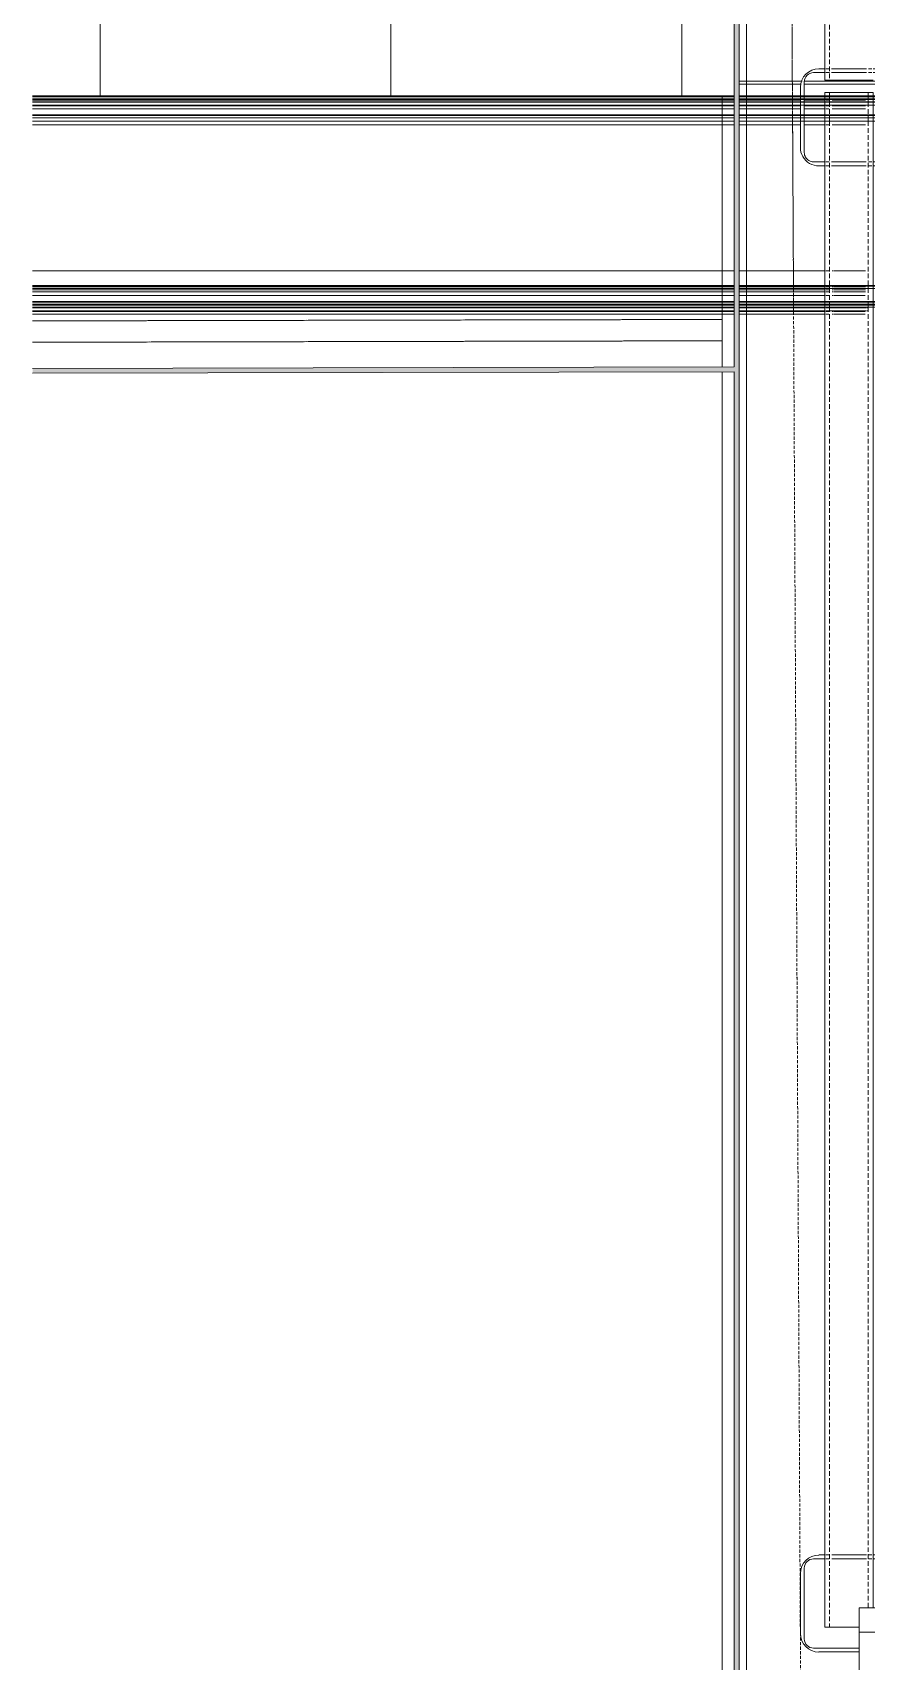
# Model space of a CAD drawing. Header units: centimetres. Extents: x -1906 to 5208, y -261 to 2955.
# Drawn here: x 1038.2 to 1124.2, y 1076 to 1243.9 of the extents above; entities that cross this region are included whole.
import ezdxf

# ---------------------------------------------------------------- set-up
doc = ezdxf.new("R2010")
doc.units = ezdxf.units.CM
for name, pattern in [('_Overhead', [0.47625, 0.3175, -0.15875]), ('_Overhead_2_', [0.47625, 0.3175, -0.15875]), ('Hidden', [0.714375, 0.47625, -0.238125])]:
    doc.linetypes.add(name, pattern=pattern)
for name, color, linetype, lineweight in [('A-CLNG', 7, 'Continuous', 18), ('A-CLNG-PATT', 7, 'Continuous', 18), ('A-FLOR', 7, 'Continuous', 18), ('A-FLOR-HRAL', 7, 'Continuous', 9), ('A-WALL', 7, 'Continuous', 18), ('A-WALL-PATT', 7, 'Continuous', 50), ('S-BEAM', 7, 'Continuous', 18), ('S-COLS', 7, 'Continuous', 18)]:
    doc.layers.add(name, color=color, linetype=linetype, lineweight=lineweight)

# ---------------------------------------------------------------- blocks, each defined once
blk = doc.blocks.new('Costanera Perfil Z - Parametrizado - h_22cm-1726930-Planta Bodega almacenamiento insumos')
at = {"layer": 'S-BEAM', "color": 254, "lineweight": 9, "true_color": 0xcccccc}
for p, q in [((-10.75, -1845.99), (-10.75, -1918.36)), ((-10.75, -1845.99), (-10.75, -1918.36)), ((-10.45, -1845.99), (-10.45, -1918.36)), ((-10.45, -1845.99), (-10.45, -1918.36)), ((-8.8, -1845.99), (-8.8, -1918.37)), ((-8.8, -1845.99), (-8.8, -1918.37)), ((8.8, -1845.99), (8.8, -1918.38)), ((8.8, -1845.99), (8.8, -1918.38)), ((10.45, -1845.99), (10.45, -1918.38)), ((10.45, -1845.99), (10.45, -1918.38)), ((10.75, -1918.38), (10.75, -1845.99)), ((10.75, -1845.99), (10.75, -1918.38)), ((-10.75, -1918.86), (-10.75, -1968.47)), ((-10.75, -1918.86), (-10.75, -1968.47)), ((-10.45, -1918.86), (-10.45, -1968.47)), ((-10.45, -1918.86), (-10.45, -1968.47)), ((-8.8, -1918.86), (-8.8, -1968.47)), ((-8.8, -1918.86), (-8.8, -1968.47)), ((8.8, -1918.86), (8.8, -1968.47)), ((8.8, -1918.86), (8.8, -1968.47)), ((10.45, -1918.86), (10.45, -1968.47)), ((10.45, -1918.86), (10.45, -1968.47)), ((10.75, -1968.47), (10.75, -1918.86)), ((10.75, -1918.86), (10.75, -1968.47))]:
    blk.add_line(p, q, dxfattribs=at)
blk = doc.blocks.new('Costanera Perfil Z - Parametrizado - h_22cm-1726995-Planta Bodega almacenamiento insumos')
at = {"layer": 'S-BEAM', "color": 254, "lineweight": 9, "true_color": 0xcccccc}
for p, q in [((-10.75, -1848.35), (-10.75, -1920.72)), ((-10.75, -1848.35), (-10.75, -1920.72)), ((-10.45, -1848.35), (-10.45, -1920.72)), ((-10.45, -1848.35), (-10.45, -1920.72)), ((-8.8, -1848.35), (-8.8, -1920.73)), ((-8.8, -1848.35), (-8.8, -1920.73)), ((8.8, -1848.35), (8.8, -1920.74)), ((8.8, -1848.35), (8.8, -1920.74)), ((10.45, -1848.35), (10.45, -1920.74)), ((10.45, -1848.35), (10.45, -1920.74)), ((10.75, -1920.74), (10.75, -1848.35)), ((10.75, -1848.35), (10.75, -1920.74)), ((-10.75, -1921.22), (-10.75, -1969.59)), ((-10.75, -1921.22), (-10.75, -1969.59)), ((-10.45, -1921.22), (-10.45, -1969.59)), ((-10.45, -1921.22), (-10.45, -1969.59)), ((-8.8, -1921.22), (-8.8, -1970.83)), ((-8.8, -1921.22), (-8.8, -1970.83)), ((8.8, -1921.22), (8.8, -1970.83)), ((8.8, -1921.22), (8.8, -1970.83)), ((10.45, -1921.22), (10.45, -1970.83)), ((10.45, -1921.22), (10.45, -1970.83)), ((10.75, -1970.83), (10.75, -1921.22)), ((10.75, -1921.22), (10.75, -1970.83))]:
    blk.add_line(p, q, dxfattribs=at)
blk = doc.blocks.new('Costanera Perfil Z - Parametrizado - h_22cm-V79-Planta Bodega almacenamiento insumos')
at = {"layer": 'S-BEAM', "color": 254, "lineweight": 9, "true_color": 0xcccccc}
for p, q in [((-10.75, -1845.99), (-10.75, -1918.36)), ((-10.75, -1845.99), (-10.75, -1918.36)), ((-10.45, -1845.99), (-10.45, -1918.36)), ((-10.45, -1845.99), (-10.45, -1918.36)), ((-8.8, -1845.99), (-8.8, -1918.37)), ((-8.8, -1845.99), (-8.8, -1918.37)), ((8.8, -1845.99), (8.8, -1918.38)), ((8.8, -1845.99), (8.8, -1918.38)), ((10.45, -1845.99), (10.45, -1918.38)), ((10.45, -1845.99), (10.45, -1918.38)), ((10.75, -1918.38), (10.75, -1845.99)), ((10.75, -1845.99), (10.75, -1918.38)), ((-10.75, -1918.86), (-10.75, -1967.23)), ((-10.75, -1918.86), (-10.75, -1967.23)), ((-10.45, -1918.86), (-10.45, -1967.23)), ((-10.45, -1918.86), (-10.45, -1967.23)), ((-8.8, -1918.86), (-8.8, -1967.23)), ((-8.8, -1918.86), (-8.8, -1967.23)), ((8.8, -1918.86), (8.8, -1968.47)), ((8.8, -1918.86), (8.8, -1968.47)), ((10.45, -1918.86), (10.45, -1968.47)), ((10.45, -1918.86), (10.45, -1968.47)), ((10.75, -1968.47), (10.75, -1918.86)), ((10.75, -1918.86), (10.75, -1968.47))]:
    blk.add_line(p, q, dxfattribs=at)
blk = doc.blocks.new('Costanera Perfil Z - Parametrizado - h_22cm-1726854-Planta Bodega almacenamiento insumos')
at = {"layer": 'S-BEAM', "color": 254, "lineweight": 9, "true_color": 0xcccccc}
for p, q in [((-10.75, -1847.87), (-10.75, -1920.25)), ((-10.75, -1847.87), (-10.75, -1920.25)), ((-10.45, -1847.87), (-10.45, -1920.25)), ((-10.45, -1847.87), (-10.45, -1920.25)), ((-8.8, -1847.87), (-8.8, -1920.25)), ((-8.8, -1847.87), (-8.8, -1920.25)), ((8.8, -1847.87), (8.8, -1920.27)), ((8.8, -1847.87), (8.8, -1920.27)), ((10.45, -1847.87), (10.45, -1920.27)), ((10.45, -1847.87), (10.45, -1920.27)), ((10.75, -1920.27), (10.75, -1847.87)), ((10.75, -1847.87), (10.75, -1920.27)), ((-10.75, -1920.75), (-10.75, -1926.37)), ((-10.75, -1920.75), (-10.75, -1926.37)), ((-10.45, -1920.75), (-10.45, -1926.37)), ((-10.45, -1920.75), (-10.45, -1926.37)), ((-8.8, -1920.75), (-8.8, -1926.36)), ((-8.8, -1920.75), (-8.8, -1926.36)), ((8.8, -1920.75), (8.8, -1926.27)), ((8.8, -1920.75), (8.8, -1926.27)), ((10.45, -1920.75), (10.45, -1926.26)), ((10.45, -1920.75), (10.45, -1926.26)), ((10.75, -1926.26), (10.75, -1920.75)), ((10.75, -1920.75), (10.75, -1926.26)), ((-10.75, -1926.37), (-10.75, -1929.58)), ((-10.75, -1926.37), (-10.75, -1929.58)), ((-10.45, -1926.37), (-10.45, -1929.58)), ((-10.45, -1926.37), (-10.45, -1929.58)), ((-8.8, -1926.36), (-8.8, -1929.58)), ((-8.8, -1926.36), (-8.8, -1929.58)), ((8.8, -1926.27), (8.8, -1970.36)), ((8.8, -1926.27), (8.8, -1970.36)), ((10.45, -1926.26), (10.45, -1970.36)), ((10.45, -1926.26), (10.45, -1929.58)), ((10.75, -1970.36), (10.75, -1926.26)), ((10.75, -1926.26), (10.75, -1929.58)), ((-10.75, -1929.71), (-10.75, -1929.84)), ((-10.75, -1929.71), (-10.75, -1929.84)), ((-10.45, -1929.71), (-10.45, -1929.84)), ((-10.45, -1929.71), (-10.45, -1929.84)), ((-8.8, -1929.71), (-8.8, -1929.84)), ((-8.8, -1929.71), (-8.8, -1929.84)), ((10.45, -1929.71), (10.45, -1929.86)), ((10.75, -1929.71), (10.75, -1929.86)), ((-10.75, -1929.86), (-10.75, -1930.03)), ((-10.75, -1929.86), (-10.75, -1930.03)), ((-10.75, -1930.06), (-10.75, -1930.25)), ((-10.75, -1930.29), (-10.75, -1930.5)), ((-10.75, -1930.36), (-10.75, -1930.5)), ((-10.75, -1930.53), (-10.75, -1933.84)), ((-10.75, -1930.56), (-10.75, -1930.75)), ((-10.75, -1930.79), (-10.75, -1931)), ((-10.75, -1931.03), (-10.75, -1933.34)), ((-10.45, -1929.86), (-10.45, -1930.03)), ((-10.45, -1929.86), (-10.45, -1930.03)), ((-10.45, -1930.06), (-10.45, -1930.25)), ((-10.45, -1930.29), (-10.45, -1930.5)), ((-10.45, -1930.36), (-10.45, -1930.5)), ((-10.45, -1930.53), (-10.45, -1933.84)), ((-10.45, -1930.56), (-10.45, -1930.75)), ((-10.45, -1930.79), (-10.45, -1931)), ((-10.45, -1931.03), (-10.45, -1933.34)), ((-8.8, -1929.86), (-8.8, -1930.03)), ((-8.8, -1929.86), (-8.8, -1930.03)), ((-8.8, -1930.36), (-8.8, -1930.5)), ((-8.8, -1930.36), (-8.8, -1930.5)), ((-8.8, -1930.56), (-8.8, -1930.76)), ((-8.8, -1930.56), (-8.8, -1930.76)), ((-8.8, -1930.79), (-8.8, -1931)), ((-8.8, -1930.79), (-8.8, -1931)), ((-8.8, -1931.03), (-8.8, -1933.34)), ((-8.8, -1931.03), (-8.8, -1933.34)), ((10.45, -1929.86), (10.45, -1930.05)), ((10.45, -1930.06), (10.45, -1930.28)), ((10.45, -1930.29), (10.45, -1930.53)), ((10.45, -1930.53), (10.45, -1933.87)), ((10.75, -1929.86), (10.75, -1930.05)), ((10.75, -1930.06), (10.75, -1930.28)), ((10.75, -1930.29), (10.75, -1930.53)), ((10.75, -1930.53), (10.75, -1933.88)), ((-10.75, -1933.37), (-10.75, -1933.57)), ((-10.75, -1933.63), (-10.75, -1933.77)), ((-10.75, -1933.88), (-10.75, -1934.07)), ((-10.45, -1933.37), (-10.45, -1933.57)), ((-10.45, -1933.63), (-10.45, -1933.77)), ((-10.45, -1933.88), (-10.45, -1934.07)), ((-8.8, -1933.37), (-8.8, -1933.57)), ((-8.8, -1933.37), (-8.8, -1933.57)), ((-8.8, -1933.63), (-8.8, -1933.78)), ((-8.8, -1933.63), (-8.8, -1933.78)), ((10.45, -1933.88), (10.45, -1934.1)), ((10.75, -1933.88), (10.75, -1934.1))]:
    blk.add_line(p, q, dxfattribs=at)
blk = doc.blocks.new('Costanera Perfil Z - Parametrizado - h_22cm-1726761-Planta Bodega almacenamiento insumos')
at = {"layer": 'S-BEAM', "color": 254, "lineweight": 9, "true_color": 0xcccccc}
for p, q in [((-10.75, -1846.93), (-10.75, -1919.31)), ((-10.75, -1846.93), (-10.75, -1919.31)), ((-10.45, -1846.93), (-10.45, -1919.31)), ((-10.45, -1846.93), (-10.45, -1919.31)), ((-8.8, -1846.93), (-8.8, -1919.31)), ((-8.8, -1846.93), (-8.8, -1919.31)), ((8.8, -1846.93), (8.8, -1919.32)), ((8.8, -1846.93), (8.8, -1919.32)), ((10.45, -1846.93), (10.45, -1919.32)), ((10.45, -1846.93), (10.45, -1919.32)), ((10.75, -1919.32), (10.75, -1846.93)), ((10.75, -1846.93), (10.75, -1919.32)), ((-10.75, -1919.8), (-10.75, -1925.43)), ((-10.75, -1919.8), (-10.75, -1925.43)), ((-10.45, -1919.8), (-10.45, -1925.43)), ((-10.45, -1919.8), (-10.45, -1925.43)), ((-8.8, -1919.8), (-8.8, -1925.42)), ((-8.8, -1919.8), (-8.8, -1925.42)), ((8.8, -1919.8), (8.8, -1925.33)), ((8.8, -1919.8), (8.8, -1925.33)), ((10.45, -1919.8), (10.45, -1925.32)), ((10.45, -1919.8), (10.45, -1925.32)), ((10.75, -1925.32), (10.75, -1919.8)), ((10.75, -1919.8), (10.75, -1925.32)), ((-10.75, -1925.43), (-10.75, -1928.64)), ((-10.75, -1925.43), (-10.75, -1928.64)), ((-10.45, -1925.43), (-10.45, -1928.64)), ((-10.45, -1925.43), (-10.45, -1928.64)), ((-8.8, -1925.42), (-8.8, -1928.64)), ((-8.8, -1925.42), (-8.8, -1928.64)), ((8.8, -1925.33), (8.8, -1926.14)), ((8.8, -1925.33), (8.8, -1926.14)), ((10.45, -1925.32), (10.45, -1926.14)), ((10.45, -1925.32), (10.45, -1926.14)), ((10.75, -1926.14), (10.75, -1925.32)), ((10.75, -1925.32), (10.75, -1926.14)), ((8.8, -1926.54), (8.8, -1928.64)), ((8.8, -1926.54), (8.8, -1928.64)), ((10.45, -1926.54), (10.45, -1928.64)), ((10.45, -1926.54), (10.45, -1928.64)), ((10.75, -1928.64), (10.75, -1926.54)), ((10.75, -1926.54), (10.75, -1928.64)), ((-10.75, -1928.76), (-10.75, -1928.89)), ((-10.75, -1928.76), (-10.75, -1928.89)), ((-10.75, -1928.92), (-10.75, -1929.08)), ((-10.75, -1928.92), (-10.75, -1929.08)), ((-10.75, -1929.42), (-10.75, -1929.55)), ((-10.75, -1929.42), (-10.75, -1929.55)), ((-10.75, -1929.61), (-10.75, -1929.81)), ((-10.75, -1929.61), (-10.75, -1929.81)), ((-10.45, -1928.76), (-10.45, -1928.89)), ((-10.45, -1928.76), (-10.45, -1928.89)), ((-10.45, -1928.92), (-10.45, -1929.08)), ((-10.45, -1928.92), (-10.45, -1929.08)), ((-10.45, -1929.42), (-10.45, -1929.55)), ((-10.45, -1929.42), (-10.45, -1929.55)), ((-10.45, -1929.61), (-10.45, -1929.81)), ((-10.45, -1929.61), (-10.45, -1929.81)), ((-8.8, -1928.76), (-8.8, -1928.9)), ((-8.8, -1928.76), (-8.8, -1928.9)), ((-8.8, -1928.92), (-8.8, -1929.09)), ((-8.8, -1928.92), (-8.8, -1929.09)), ((-8.8, -1929.42), (-8.8, -1929.55)), ((-8.8, -1929.42), (-8.8, -1929.55)), ((-8.8, -1929.61), (-8.8, -1929.81)), ((-8.8, -1929.61), (-8.8, -1929.81)), ((8.8, -1928.76), (8.8, -1928.91)), ((8.8, -1928.76), (8.8, -1928.91)), ((8.8, -1928.92), (8.8, -1929.11)), ((8.8, -1928.92), (8.8, -1929.11)), ((8.8, -1929.42), (8.8, -1929.58)), ((8.8, -1929.42), (8.8, -1929.58)), ((8.8, -1929.61), (8.8, -1929.84)), ((8.8, -1929.61), (8.8, -1929.84)), ((10.45, -1928.76), (10.45, -1928.91)), ((10.45, -1928.76), (10.45, -1928.91)), ((10.45, -1928.92), (10.45, -1929.11)), ((10.45, -1928.92), (10.45, -1929.11)), ((10.45, -1929.42), (10.45, -1929.58)), ((10.45, -1929.42), (10.45, -1929.58)), ((10.45, -1929.61), (10.45, -1929.84)), ((10.45, -1929.61), (10.45, -1929.84)), ((10.75, -1928.91), (10.75, -1928.76)), ((10.75, -1928.76), (10.75, -1928.91)), ((10.75, -1929.11), (10.75, -1928.92)), ((10.75, -1928.92), (10.75, -1929.11)), ((10.75, -1929.59), (10.75, -1929.42)), ((10.75, -1929.42), (10.75, -1929.59)), ((10.75, -1929.84), (10.75, -1929.61)), ((10.75, -1929.61), (10.75, -1929.84)), ((-10.75, -1929.84), (-10.75, -1930.05)), ((-10.75, -1929.84), (-10.75, -1930.05)), ((-10.75, -1930.09), (-10.75, -1932.4)), ((-10.75, -1930.09), (-10.75, -1932.4)), ((-10.45, -1929.84), (-10.45, -1930.05)), ((-10.45, -1929.84), (-10.45, -1930.05)), ((-10.45, -1930.09), (-10.45, -1932.4)), ((-10.45, -1930.09), (-10.45, -1932.4)), ((-8.8, -1929.84), (-8.8, -1930.06)), ((-8.8, -1929.84), (-8.8, -1930.06)), ((-8.8, -1930.09), (-8.8, -1932.4)), ((-8.8, -1930.09), (-8.8, -1932.4)), ((8.8, -1929.84), (8.8, -1930.08)), ((8.8, -1929.84), (8.8, -1930.08)), ((8.8, -1930.09), (8.8, -1932.43)), ((8.8, -1930.09), (8.8, -1932.43)), ((10.45, -1929.84), (10.45, -1930.09)), ((10.45, -1929.84), (10.45, -1930.09)), ((10.45, -1930.09), (10.45, -1932.43)), ((10.45, -1930.09), (10.45, -1932.43)), ((10.75, -1930.09), (10.75, -1929.84)), ((10.75, -1929.84), (10.75, -1930.09)), ((10.75, -1932.43), (10.75, -1930.09)), ((10.75, -1930.09), (10.75, -1932.43)), ((-10.75, -1932.43), (-10.75, -1932.63)), ((-10.75, -1932.43), (-10.75, -1932.63)), ((-10.75, -1932.69), (-10.75, -1932.83)), ((-10.75, -1932.69), (-10.75, -1932.83)), ((-10.45, -1932.43), (-10.45, -1932.63)), ((-10.45, -1932.43), (-10.45, -1932.63)), ((-10.45, -1932.69), (-10.45, -1932.83)), ((-10.45, -1932.69), (-10.45, -1932.83)), ((-8.8, -1932.43), (-8.8, -1932.63)), ((-8.8, -1932.43), (-8.8, -1932.63)), ((-8.8, -1932.69), (-8.8, -1932.83)), ((-8.8, -1932.69), (-8.8, -1932.83)), ((8.8, -1932.43), (8.8, -1932.66)), ((8.8, -1932.43), (8.8, -1932.66)), ((8.8, -1932.69), (8.8, -1932.85)), ((8.8, -1932.69), (8.8, -1932.85)), ((10.45, -1932.43), (10.45, -1932.66)), ((10.45, -1932.43), (10.45, -1932.66)), ((10.45, -1932.69), (10.45, -1932.86)), ((10.45, -1932.69), (10.45, -1932.86)), ((10.75, -1932.66), (10.75, -1932.43)), ((10.75, -1932.43), (10.75, -1932.66)), ((10.75, -1932.86), (10.75, -1932.69)), ((10.75, -1932.69), (10.75, -1932.86))]:
    blk.add_line(p, q, dxfattribs=at)
blk = doc.blocks.new('Costanera Perfil Z - Parametrizado - h_22cm-1726649-Planta Bodega almacenamiento insumos')
at = {"layer": 'S-BEAM', "color": 254, "lineweight": 9, "true_color": 0xcccccc}
for p, q in [((-10.75, -1846.77), (-10.75, -1919.15)), ((-10.75, -1846.77), (-10.75, -1919.15)), ((-10.45, -1846.77), (-10.45, -1919.15)), ((-10.45, -1846.77), (-10.45, -1919.15)), ((-8.8, -1846.77), (-8.8, -1919.15)), ((-8.8, -1846.77), (-8.8, -1919.15)), ((8.8, -1846.77), (8.8, -1919.17)), ((8.8, -1846.77), (8.8, -1919.17)), ((-10.75, -1919.65), (-10.75, -1925.26)), ((-10.75, -1919.65), (-10.75, -1925.26)), ((-10.45, -1919.65), (-10.45, -1925.26)), ((-10.45, -1919.65), (-10.45, -1925.26)), ((-8.8, -1919.65), (-8.8, -1925.25)), ((-8.8, -1919.65), (-8.8, -1925.25)), ((8.8, -1919.65), (8.8, -1925.16)), ((8.8, -1919.65), (8.8, -1925.16)), ((10.45, -1919.65), (10.45, -1925.15)), ((10.45, -1919.65), (10.45, -1925.15)), ((10.75, -1925.15), (10.75, -1919.65)), ((10.75, -1919.65), (10.75, -1925.15)), ((-10.75, -1925.26), (-10.75, -1928.48)), ((-10.75, -1925.26), (-10.75, -1928.48)), ((-10.45, -1925.26), (-10.45, -1928.48)), ((-10.45, -1925.26), (-10.45, -1928.48)), ((-8.8, -1925.25), (-8.8, -1928.48)), ((-8.8, -1925.25), (-8.8, -1928.48)), ((8.8, -1925.16), (8.8, -1925.98)), ((8.8, -1925.16), (8.8, -1925.98)), ((8.8, -1926.38), (8.8, -1928.48)), ((8.8, -1926.38), (8.8, -1928.48)), ((10.45, -1925.15), (10.45, -1926.06)), ((10.45, -1925.15), (10.45, -1926.06)), ((10.45, -1926.37), (10.45, -1935.59)), ((10.45, -1926.37), (10.45, -1935.59)), ((10.75, -1926.14), (10.75, -1925.15)), ((10.75, -1925.15), (10.75, -1926.14)), ((10.75, -1935.57), (10.75, -1926.39)), ((10.75, -1926.39), (10.75, -1935.57)), ((-10.75, -1928.61), (-10.75, -1928.74)), ((-10.75, -1928.61), (-10.75, -1928.74)), ((-10.75, -1928.76), (-10.75, -1928.93)), ((-10.75, -1928.76), (-10.75, -1928.93)), ((-10.75, -1929.26), (-10.75, -1929.4)), ((-10.75, -1929.26), (-10.75, -1929.4)), ((-10.75, -1929.46), (-10.75, -1929.66)), ((-10.75, -1929.46), (-10.75, -1929.66)), ((-10.75, -1929.69), (-10.75, -1929.9)), ((-10.75, -1929.69), (-10.75, -1929.9)), ((-10.45, -1928.61), (-10.45, -1928.74)), ((-10.45, -1928.61), (-10.45, -1928.74)), ((-10.45, -1928.76), (-10.45, -1928.93)), ((-10.45, -1928.76), (-10.45, -1928.93)), ((-10.45, -1929.26), (-10.45, -1929.4)), ((-10.45, -1929.26), (-10.45, -1929.4)), ((-10.45, -1929.46), (-10.45, -1929.66)), ((-10.45, -1929.46), (-10.45, -1929.66)), ((-10.45, -1929.69), (-10.45, -1929.9)), ((-10.45, -1929.69), (-10.45, -1929.9)), ((-8.8, -1928.61), (-8.8, -1928.74)), ((-8.8, -1928.61), (-8.8, -1928.74)), ((-8.8, -1928.76), (-8.8, -1928.93)), ((-8.8, -1928.76), (-8.8, -1928.93)), ((-8.8, -1929.26), (-8.8, -1929.4)), ((-8.8, -1929.26), (-8.8, -1929.4)), ((-8.8, -1929.46), (-8.8, -1929.66)), ((-8.8, -1929.46), (-8.8, -1929.66)), ((-8.8, -1929.69), (-8.8, -1929.9)), ((-8.8, -1929.69), (-8.8, -1929.9)), ((8.8, -1928.61), (8.8, -1928.76)), ((8.8, -1928.61), (8.8, -1928.76)), ((8.8, -1928.76), (8.8, -1928.95)), ((8.8, -1928.76), (8.8, -1928.95)), ((8.8, -1929.26), (8.8, -1929.43)), ((8.8, -1929.26), (8.8, -1929.43)), ((8.8, -1929.46), (8.8, -1929.69)), ((8.8, -1929.46), (8.8, -1929.69)), ((8.8, -1929.69), (8.8, -1929.93)), ((8.8, -1929.69), (8.8, -1929.93)), ((-10.75, -1929.93), (-10.75, -1932.24)), ((-10.75, -1929.93), (-10.75, -1932.24)), ((-10.45, -1929.93), (-10.45, -1932.24)), ((-10.45, -1929.93), (-10.45, -1932.24)), ((-8.8, -1929.93), (-8.8, -1932.25)), ((-8.8, -1929.93), (-8.8, -1932.25)), ((8.8, -1929.93), (8.8, -1932.27)), ((8.8, -1929.93), (8.8, -1932.27)), ((-10.75, -1932.27), (-10.75, -1932.47)), ((-10.75, -1932.27), (-10.75, -1932.47)), ((-10.75, -1932.53), (-10.75, -1932.68)), ((-10.75, -1932.53), (-10.75, -1932.68)), ((-10.45, -1932.27), (-10.45, -1932.47)), ((-10.45, -1932.27), (-10.45, -1932.47)), ((-10.45, -1932.53), (-10.45, -1932.68)), ((-10.45, -1932.53), (-10.45, -1932.68)), ((-8.8, -1932.27), (-8.8, -1932.48)), ((-8.8, -1932.27), (-8.8, -1932.48)), ((-8.8, -1932.53), (-8.8, -1932.68)), ((-8.8, -1932.53), (-8.8, -1932.68)), ((8.8, -1932.27), (8.8, -1932.5)), ((8.8, -1932.27), (8.8, -1932.5)), ((8.8, -1932.53), (8.8, -1932.7)), ((8.8, -1932.53), (8.8, -1932.7))]:
    blk.add_line(p, q, dxfattribs=at)
blk = doc.blocks.new('PQ_RVR_EST-01_ZZ_ZZ_MO_T_A_rvt-2-Planta Bodega almacenamiento insumos')
at = {"layer": 'A-FLOR', "color": 254, "linetype": '_Overhead', "lineweight": 9, "true_color": 0xd4d4d4}
for p, q in [((-4981.45, 1214.35), (-5052.58, 1214.2)), ((-5052.58, 1214.2), (-4981.45, 1214.35))]:
    blk.add_line(p, q, dxfattribs=at)
at = {"layer": 'S-BEAM', "color": 254, "lineweight": 9, "true_color": 0xcccccc, "rotation": 89.99999999999964}
for name, p in [('Costanera Perfil Z - Parametrizado - h_22cm-1726649-Planta Bodega almacenamiento insumos', (-6899.35, 1228.16)), ('Costanera Perfil Z - Parametrizado - h_22cm-1726930-Planta Bodega almacenamiento insumos', (-6898.56, 1226.66)), ('Costanera Perfil Z - Parametrizado - h_22cm-1726995-Planta Bodega almacenamiento insumos', (-6900.92, 1226.57)), ('Costanera Perfil Z - Parametrizado - h_22cm-V79-Planta Bodega almacenamiento insumos', (-6898.56, 1226.35)), ('Costanera Perfil Z - Parametrizado - h_22cm-1726854-Planta Bodega almacenamiento insumos', (-6900.45, 1225.99)), ('Costanera Perfil Z - Parametrizado - h_22cm-1726761-Planta Bodega almacenamiento insumos', (-6899.51, 1225.63))]:
    blk.add_blockref(name, p, dxfattribs=at)
blk = doc.blocks.new('HSS Rectangular-Column - 100 x 100 mm-V104-Planta Bodega almacenamiento insumos')
at = {"layer": 'S-COLS', "color": 253, "lineweight": 9, "true_color": 0xaaaaaa}
for p, q in [((-4.6, 3.65), (-4.6, -3.65)), ((-2.5, 4.6), (-3.65, 4.6)), ((-3.1, 5), (-2.5, 5)), ((-2.37, 5), (-2.22, 5)), ((-2.22, 4.6), (-2.37, 4.6)), ((-2.21, 5), (-2.03, 5)), ((-2.03, 4.6), (-2.21, 4.6)), ((-1.78, 5), (1.55, 5)), ((1.55, 4.6), (-1.78, 4.6)), ((1.56, 5), (1.8, 5)), ((1.8, 4.6), (1.56, 4.6)), ((2.03, 5), (2.22, 5)), ((2.22, 4.6), (2.03, 4.6)), ((2.23, 5), (2.37, 5)), ((2.37, 4.6), (2.23, 4.6)), ((2.5, 5), (3.09, 5)), ((3.65, 4.6), (2.5, 4.6)), ((4.6, 2.58), (4.6, 3.65)), ((-5, -3.1), (-5, 3.09)), ((4.6, 2.3), (4.6, 2.45)), ((4.6, 2.1), (4.6, 2.3)), ((4.6, -0.46), (4.6, 1.87)), ((5, 3.09), (5, 2.59)), ((5, 2.46), (5, 2.31)), ((5, 2.31), (5, 2.11)), ((5, 1.88), (5, -0.46)), ((-3.65, -4.6), (1.05, -4.6)), ((1.05, -5), (-3.1, -5))]:
    blk.add_line(p, q, dxfattribs=at)
for centre, radius, start, end in [((-3.1, 3.09), 1.9, 90, 180), ((-3.65, 3.65), 0.952, 90, 180), ((3.09, 3.09), 1.91, 360, 90), ((3.65, 3.65), 0.953, 360, 90), ((-3.1, -3.1), 1.91, 180, 270), ((-3.65, -3.65), 0.953, 180, 270)]:
    blk.add_arc(centre, radius, start, end, dxfattribs=at)
blk = doc.blocks.new('HSS Rectangular-Column - 100 x 100 mm-V105-Planta Bodega almacenamiento insumos')
at = {"layer": 'S-COLS', "color": 253, "lineweight": 9, "true_color": 0xaaaaaa}
for p, q in [((-4.6, 3.65), (-4.6, 2.2)), ((-2.49, 4.6), (-3.65, 4.6)), ((-3.1, 5), (-2.49, 5)), ((-2.37, 5), (-2.21, 5)), ((-2.22, 4.6), (-2.37, 4.6)), ((-2.02, 4.6), (-2.22, 4.6)), ((-2.21, 5), (-2.02, 5)), ((-1.79, 5), (1.56, 5)), ((1.56, 4.6), (-1.79, 4.6)), ((1.56, 5), (1.8, 5)), ((1.8, 4.6), (1.56, 4.6)), ((2.03, 5), (2.23, 5)), ((2.23, 4.6), (2.03, 4.6)), ((2.23, 5), (2.38, 5)), ((2.38, 4.6), (2.23, 4.6)), ((2.51, 5), (3.09, 5)), ((3.65, 4.6), (2.51, 4.6)), ((4.6, 2.58), (4.6, 3.65)), ((-5, 2.2), (-5, 3.09)), ((-5, 1.9), (-5, 2.11)), ((-5, 1.6), (-5, 1.81)), ((-4.6, 2.11), (-4.6, 1.9)), ((-4.6, 1.81), (-4.6, 1.6)), ((4.6, 2.3), (4.6, 2.45)), ((4.6, 1.63), (4.6, 1.81)), ((5, 3.09), (5, 2.59)), ((5, 2.46), (5, 2.31)), ((5, 1.81), (5, 1.64)), ((-5, 1.24), (-5, 1.54)), ((-5, 0.25), (-5, 1.24)), ((-5, -0.05), (-5, 0.16)), ((-4.6, 1.54), (-4.6, 1.24)), ((-4.6, 1.24), (-4.6, 0.25)), ((-4.6, 0.16), (-4.6, -0.05)), ((4.6, 1.24), (4.6, 1.54)), ((4.6, 0.25), (4.6, 1.24)), ((4.6, -0.05), (4.6, 0.16)), ((5, 1.54), (5, 1.24)), ((5, 1.24), (5, 0.25)), ((5, 0.16), (5, -0.05)), ((-5, -0.41), (-5, -0.05)), ((-5, -3.1), (-5, -0.41)), ((-4.6, -0.05), (-4.6, -0.41)), ((-4.6, -0.41), (-4.6, -3.65)), ((4.6, -0.41), (4.6, -0.05)), ((4.6, -1.47), (4.6, -0.41)), ((4.6, -1.72), (4.6, -1.47)), ((5, -0.05), (5, -0.41)), ((5, -0.41), (5, -1.46)), ((5, -1.47), (5, -1.71)), ((4.6, -1.89), (4.6, -1.72)), ((4.6, -2.14), (4.6, -1.95)), ((4.6, -2.29), (4.6, -2.14)), ((4.6, -3.65), (4.6, -2.42)), ((5, -1.71), (5, -1.88)), ((5, -1.94), (5, -2.14)), ((5, -2.14), (5, -2.29)), ((5, -2.41), (5, -3.1)), ((-3.65, -4.6), (-2.5, -4.6)), ((-2.5, -5), (-3.1, -5)), ((-2.37, -4.6), (-2.23, -4.6)), ((-2.23, -5), (-2.37, -5)), ((-2.22, -4.6), (-2.03, -4.6)), ((-2.03, -5), (-2.22, -5)), ((-1.8, -4.6), (-1.56, -4.6)), ((-1.56, -5), (-1.8, -5)), ((-1.55, -4.6), (1.78, -4.6)), ((1.78, -5), (-1.55, -5)), ((2.03, -4.6), (2.21, -4.6)), ((2.21, -5), (2.03, -5)), ((2.22, -4.6), (2.37, -4.6)), ((2.37, -5), (2.22, -5)), ((2.5, -4.6), (3.65, -4.6)), ((3.09, -5), (2.5, -5))]:
    blk.add_line(p, q, dxfattribs=at)
for centre, radius, start, end in [((-3.1, 3.09), 1.9, 90, 180), ((-3.65, 3.65), 0.952, 90, 180), ((3.09, 3.09), 1.91, 360, 90), ((3.65, 3.65), 0.953, 360, 90), ((-3.1, -3.1), 1.91, 180, 210), ((3.09, -3.1), 1.9, 300, 360), ((-3.1, -3.1), 1.91, 210, 270), ((-3.65, -3.65), 0.953, 180, 210), ((-3.65, -3.65), 0.952, 210, 240), ((-3.65, -3.65), 0.952, 240, 270), ((3.09, -3.1), 1.9, 270, 300), ((3.65, -3.65), 0.952, 270, 0)]:
    blk.add_arc(centre, radius, start, end, dxfattribs=at)
blk = doc.blocks.new('HSS Rectangular - 50 x 120-1656363-Planta Bodega almacenamiento insumos')
at = {"layer": 'S-BEAM', "color": 254, "lineweight": 9, "true_color": 0xcccccc}
for p, q in [((57.03, 2.5), (-79.08, 2.5)), ((-79.08, 2.5), (-79.08, 2.02)), ((-79.08, 2.5), (-79.08, 1.55)), ((-79.08, 1.87), (-79.08, 2)), ((-79.08, 1.87), (-79.08, 2)), ((-79.08, 1.72), (-79.08, 1.55)), ((-79.08, 1.55), (-79.08, 1.72)), ((-79.08, 1.55), (-79.08, 1.72)), ((57.24, 2.5), (57.03, 2.5)), ((57.54, 2.5), (57.33, 2.5)), ((58.98, 2.5), (57.63, 2.5)), ((59.19, 2.5), (58.98, 2.5)), ((76.21, 2.5), (59.28, 2.5)), ((76.57, 2.5), (76.21, 2.5)), ((76.79, 2.5), (76.57, 2.5)), ((78.16, 2.5), (76.88, 2.5)), ((78.44, 2.5), (78.22, 2.5)), ((78.74, 2.5), (78.53, 2.5)), ((79.17, 2.5), (78.83, 2.5)), ((79.17, 2.02), (79.17, 2.5)), ((79.17, 2.02), (79.17, 2.5)), ((79.17, 1.8), (79.17, 2.02)), ((79.17, 2), (79.17, 1.87)), ((79.17, 2), (79.17, 1.87)), ((79.17, 1.55), (79.17, 1.8)), ((79.17, 1.55), (79.17, 1.72)), ((79.17, 1.72), (79.17, 1.55)), ((79.17, 1.72), (79.17, 1.55)), ((-79.08, -1.05), (-79.08, 1.55)), ((-79.08, 1.52), (-79.08, -1.05)), ((-79.08, 1.05), (-79.08, 1.52)), ((-79.08, 1.05), (-79.08, 1.52)), ((-79.08, -1.05), (-79.08, 1.05)), ((-79.08, 1.05), (-79.08, -1.05)), ((79.17, 1.55), (79.17, -1.55)), ((79.17, -1.52), (79.17, 1.52)), ((79.17, 1.52), (79.17, 1.05)), ((79.17, 1.52), (79.17, 1.05)), ((79.17, -1.05), (79.17, 1.05)), ((79.17, 1.05), (79.17, -1.05)), ((79.17, -1.05), (79.17, -1.52)), ((79.17, -1.05), (79.17, -1.52)), ((79.17, -1.8), (79.17, -1.55)), ((79.17, -1.72), (79.17, -1.55)), ((79.17, -1.55), (79.17, -1.72)), ((79.17, -1.55), (79.17, -1.72)), ((-77.08, -2.5), (57.03, -2.5)), ((57.03, -2.5), (57.24, -2.5)), ((57.33, -2.5), (57.54, -2.5)), ((57.63, -2.5), (58.98, -2.5)), ((58.98, -2.5), (59.19, -2.5)), ((59.28, -2.5), (76.21, -2.5)), ((76.21, -2.5), (76.57, -2.5)), ((76.57, -2.5), (76.79, -2.5)), ((76.88, -2.5), (78.16, -2.5)), ((78.22, -2.5), (78.44, -2.5)), ((78.53, -2.5), (78.74, -2.5)), ((78.83, -2.5), (79.17, -2.5)), ((79.17, -2.5), (79.17, -1.8)), ((79.17, -1.87), (79.17, -2)), ((79.17, -1.87), (79.17, -2)), ((79.17, -2.5), (79.17, -2.03))]:
    blk.add_line(p, q, dxfattribs=at)
at = {"layer": 'S-BEAM', "color": 254, "linetype": 'Hidden', "lineweight": 9, "true_color": 0xcccccc}
for p, q in [((57.03, 2), (-79.08, 2)), ((57.24, 2), (57.03, 2)), ((57.54, 2), (57.33, 2)), ((58.98, 2), (57.63, 2)), ((59.19, 2), (58.98, 2)), ((76.21, 2), (59.28, 2)), ((76.57, 2), (76.21, 2)), ((76.79, 2), (76.57, 2)), ((78.16, 2), (76.88, 2)), ((78.44, 2), (78.22, 2)), ((78.74, 2), (78.53, 2)), ((79.17, 2), (78.83, 2)), ((57.03, -2), (-77.08, -2)), ((57.24, -2), (57.03, -2)), ((57.54, -2), (57.33, -2)), ((58.98, -2), (57.63, -2)), ((59.19, -2), (58.98, -2)), ((76.21, -2), (59.28, -2)), ((76.57, -2), (76.21, -2)), ((76.79, -2), (76.57, -2)), ((78.16, -2), (76.88, -2)), ((78.44, -2), (78.22, -2)), ((78.74, -2), (78.53, -2)), ((79.17, -2), (78.83, -2))]:
    blk.add_line(p, q, dxfattribs=at)
blk = doc.blocks.new('HSS Rectangular - 50 x 120-1656543-Planta Bodega almacenamiento insumos')
at = {"layer": 'S-BEAM', "color": 254, "lineweight": 9, "true_color": 0xcccccc}
for p, q in [((178.61, 2.5), (-178.56, 2.5)), ((-178.56, 2.5), (-178.56, 2.02)), ((-178.56, 2.5), (-178.56, 1.55)), ((-178.56, 1.87), (-178.56, 2)), ((-178.56, 1.87), (-178.56, 2)), ((-178.56, 1.72), (-178.56, 1.55)), ((-178.56, 1.55), (-178.56, 1.72)), ((-178.56, 1.55), (-178.56, 1.72)), ((-178.56, -1.55), (-178.56, 1.55)), ((-178.56, 1.52), (-178.56, -1.52)), ((-178.56, 1.05), (-178.56, 1.52)), ((-178.56, 1.05), (-178.56, 1.52)), ((-178.56, -1.05), (-178.56, 1.05)), ((-178.56, 1.05), (-178.56, -1.05)), ((-178.56, -1.52), (-178.56, -1.05)), ((-178.56, -1.52), (-178.56, -1.05)), ((-178.56, -1.55), (-178.56, -1.72)), ((-178.56, -1.55), (-178.56, -2.5)), ((-178.56, -1.72), (-178.56, -1.55)), ((-178.56, -1.72), (-178.56, -1.55))]:
    blk.add_line(p, q, dxfattribs=at)
at = {"layer": 'S-BEAM', "color": 254, "linetype": 'Hidden', "lineweight": 9, "true_color": 0xcccccc}
blk.add_line((178.61, 2), (-178.56, 2), dxfattribs=at)
blk = doc.blocks.new('Railing - Railing-1966874-Planta Bodega almacenamiento insumos')
at = {"layer": 'A-FLOR-HRAL', "color": 253, "true_color": 0xaaaaaa}
for p, q in [((-4931.34, 1081.49), (-4967.32, 1081.49)), ((-4967.32, 1081.49), (-4967.32, 1078.99)), ((-4931.34, 1078.99), (-4967.32, 1078.99)), ((-4967.32, 1078.99), (-4967.32, 1074.99))]:
    blk.add_line(p, q, dxfattribs=at)
blk = doc.blocks.new('PQ_RVR_ARQ-01_ZZ_ZZ_MO_T_A_rvt-2-Planta Bodega almacenamiento insumos')
at = {"layer": 'A-CLNG-PATT', "true_color": 0xd4d4d4}
h = blk.add_hatch(dxfattribs=at)
h.set_pattern_fill('FP_2', color=254, style=0, pattern_type=2)
h.set_pattern_definition([(90, (-3304.875, 82.28), (-30, 2e-15), [])])
h.paths.add_polyline_path([(-5052.58, 1237.3), (-4980.2, 1237.46), (-4980.2, 1632.79), (-5052.58, 1632.79), (-5052.58, 1237.31)])
at = {"layer": 'A-WALL-PATT', "lineweight": 9, "true_color": 0xdddddd}
for points in [[(-4979.7, 557.27), (-4979.7, 1872.02), (-4980.2, 1872.02), (-4980.2, 557.27)], [(-5052.58, 1208.8), (-4980.2, 1208.96), (-4980.2, 1209.46), (-5052.58, 1209.3)]]:
    blk.add_hatch(color=254, dxfattribs=at).paths.add_polyline_path(points)
at = {"layer": 'A-CLNG', "color": 254, "true_color": 0xd4d4d4}
for p, q in [((-5052.58, 1237.3), (-5048.58, 1237.31)), ((-5048.58, 1237.31), (-5005.89, 1237.4)), ((-5005.89, 1237.4), (-4980.2, 1237.46))]:
    blk.add_line(p, q, dxfattribs=at)
at = {"layer": 'A-FLOR', "color": 254, "linetype": '_Overhead_2_', "lineweight": 9, "true_color": 0xd4d4d4}
for p, q in [((-4974.2, 1237.4), (-4976.67, 1719.32)), ((-4976.67, 1719.32), (-4974.2, 1237.4)), ((-4974.19, 1237.1), (-4974.19, 1237.31)), ((-4974.19, 1237.31), (-4974.19, 1237.1)), ((-4974.19, 1236.8), (-4974.19, 1237.01)), ((-4974.19, 1237.01), (-4974.19, 1236.8)), ((-4974.19, 1236.8), (-4974.19, 1235.45)), ((-4974.19, 1235.45), (-4974.19, 1236.74)), ((-4974.18, 1235.15), (-4974.18, 1235.36)), ((-4974.18, 1235.36), (-4974.18, 1235.15)), ((-4974.18, 1234.79), (-4974.18, 1235.15)), ((-4974.18, 1235.15), (-4974.09, 1217.86)), ((-4974.09, 1217.86), (-4974.18, 1234.79)), ((-4974.09, 1217.56), (-4974.09, 1217.77)), ((-4974.09, 1217.77), (-4974.09, 1217.56)), ((-4974.09, 1216.21), (-4974.09, 1217.56)), ((-4974.09, 1217.56), (-4974.09, 1216.21)), ((-4974.08, 1215.91), (-4974.09, 1216.12)), ((-4974.09, 1216.12), (-4974.08, 1215.91)), ((-4974.08, 1215.61), (-4974.08, 1215.82)), ((-4974.08, 1215.82), (-4974.08, 1215.61)), ((-4969.42, 307.09), (-4974.08, 1215.61)), ((-4974.08, 1215.61), (-4969.42, 307.09)), ((-4981.45, 1212.15), (-5052.58, 1212)), ((-5052.58, 1212), (-4981.45, 1212.15))]:
    blk.add_line(p, q, dxfattribs=at)
at = {"layer": 'A-WALL', "color": 253, "true_color": 0xaaaaaa}
for p, q in [((-4980.2, 1719.32), (-4980.2, 1209.46)), ((-4979.7, 557.27), (-4979.7, 1719.32)), ((-4978.95, 1310.1), (-4978.95, 1238.9)), ((-4978.95, 1238.9), (-4978.95, 1238.6)), ((-4978.95, 1238.6), (-4978.95, 1237.4)), ((-4981.45, 1237.1), (-4981.45, 1237.31)), ((-4981.45, 1236.8), (-4981.45, 1236.95)), ((-4981.45, 1236.44), (-4981.45, 1236.74)), ((-4981.45, 1236.08), (-4981.45, 1236.38)), ((-4978.95, 1237.31), (-4978.95, 1237.1)), ((-4978.95, 1236.95), (-4978.95, 1236.8)), ((-4978.95, 1236.74), (-4978.95, 1236.44)), ((-4978.95, 1236.38), (-4978.95, 1236.08)), ((-4981.45, 1235.45), (-4981.45, 1236.08)), ((-4981.45, 1235.15), (-4981.45, 1235.36)), ((-4981.45, 1234.79), (-4981.45, 1235.15)), ((-4981.45, 1234.43), (-4981.45, 1234.79)), ((-4978.95, 1236.08), (-4978.95, 1235.45)), ((-4978.95, 1235.36), (-4978.95, 1235.15)), ((-4978.95, 1235.15), (-4978.95, 1234.79)), ((-4978.95, 1234.79), (-4978.95, 1234.43)), ((-4981.45, 1219.36), (-4981.45, 1234.43)), ((-4978.95, 1234.43), (-4978.95, 1219.36)), ((-4981.45, 1217.86), (-4981.45, 1219.36)), ((-4981.45, 1217.56), (-4981.45, 1217.71)), ((-4978.95, 1219.36), (-4978.95, 1217.86)), ((-4978.95, 1217.71), (-4978.95, 1217.56)), ((-4981.45, 1217.41), (-4981.45, 1217.56)), ((-4981.45, 1217.2), (-4981.45, 1217.41)), ((-4981.45, 1216.84), (-4981.45, 1217.2)), ((-4981.45, 1216.21), (-4981.45, 1216.84)), ((-4981.45, 1215.91), (-4981.45, 1216.12)), ((-4978.95, 1217.56), (-4978.95, 1217.41)), ((-4978.95, 1217.41), (-4978.95, 1217.2)), ((-4978.95, 1217.2), (-4978.95, 1216.84)), ((-4978.95, 1216.84), (-4978.95, 1216.21)), ((-4978.95, 1216.12), (-4978.95, 1215.91)), ((-4981.45, 1215.61), (-4981.45, 1215.82)), ((-4981.45, 1215.25), (-4981.45, 1215.55)), ((-4981.45, 1214.89), (-4981.45, 1215.19)), ((-4981.45, 1209.45), (-4981.45, 1214.89)), ((-4978.95, 1215.82), (-4978.95, 1215.61)), ((-4978.95, 1215.55), (-4978.95, 1215.25)), ((-4978.95, 1215.19), (-4978.95, 1214.89)), ((-4978.95, 1214.89), (-4978.95, 249.11)), ((-4980.2, 1209.46), (-5052.58, 1209.3)), ((-5052.58, 1208.8), (-4980.2, 1208.96)), ((-4981.45, 246.6), (-4981.45, 1208.95)), ((-4980.2, 1208.96), (-4980.2, 557.27))]:
    blk.add_line(p, q, dxfattribs=at)
at = {"layer": 'A-FLOR-HRAL', "color": 253, "lineweight": 9, "true_color": 0xaaaaaa}
blk.add_blockref('Railing - Railing-1966874-Planta Bodega almacenamiento insumos', (0, 0), dxfattribs=at)
at = {"layer": 'S-BEAM', "color": 253, "lineweight": 9, "true_color": 0xaaaaaa}
for name, p, rotation in [('HSS Rectangular - 50 x 120-1656543-Planta Bodega almacenamiento insumos', (-4968.12, 1417.58), 89.92145915065898), ('HSS Rectangular - 50 x 120-1656363-Planta Bodega almacenamiento insumos', (-4968.37, 1158.58), 90)]:
    blk.add_blockref(name, p, dxfattribs=dict(at, rotation=rotation))
at = {"layer": 'S-COLS', "color": 253, "lineweight": 9, "true_color": 0xaaaaaa}
for name, p in [('HSS Rectangular-Column - 100 x 100 mm-V105-Planta Bodega almacenamiento insumos', (-4968.37, 1235.2)), ('HSS Rectangular-Column - 100 x 100 mm-V104-Planta Bodega almacenamiento insumos', (-4968.37, 1081.95))]:
    blk.add_blockref(name, p, dxfattribs=at)

msp = doc.modelspace()

# ---------------------------------------------------------------- block references
at = {"lineweight": 5}
for name in ['PQ_RVR_ARQ-01_ZZ_ZZ_MO_T_A_rvt-2-Planta Bodega almacenamiento insumos', 'PQ_RVR_EST-01_ZZ_ZZ_MO_T_A_rvt-2-Planta Bodega almacenamiento insumos']:
    msp.add_blockref(name, (6090.75, 0), dxfattribs=at)

doc.saveas('drawing.dxf')
